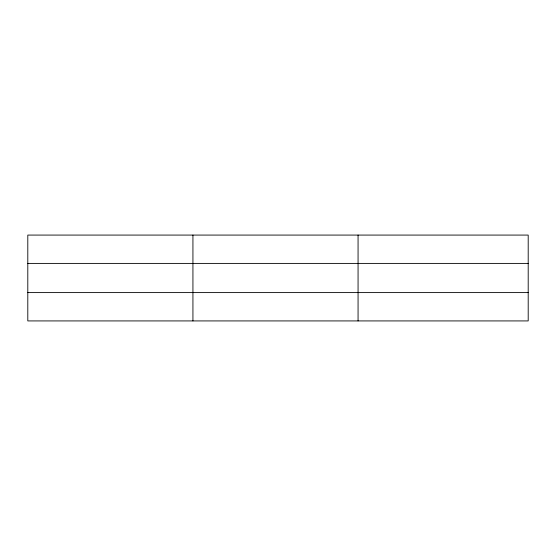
<?xml version="1.0" encoding="UTF-8"?>
<svg xmlns="http://www.w3.org/2000/svg" width="556" height="556" viewBox="0 0 556 556"><rect width="100%" height="100%" fill="white"/><g stroke="black" fill="none" stroke-linecap="round" stroke-linejoin="round"><path stroke-width="0.83" d="M192.932 320.923L192.932 235.077M358.064 320.923L358.064 235.077M528.2 263.405L528.2 235.077L27.8 235.077L27.8 320.923L528.2 320.923L528.2 263.405L27.8 263.405M27.8 292.595L528.2 292.595"/></g></svg>
